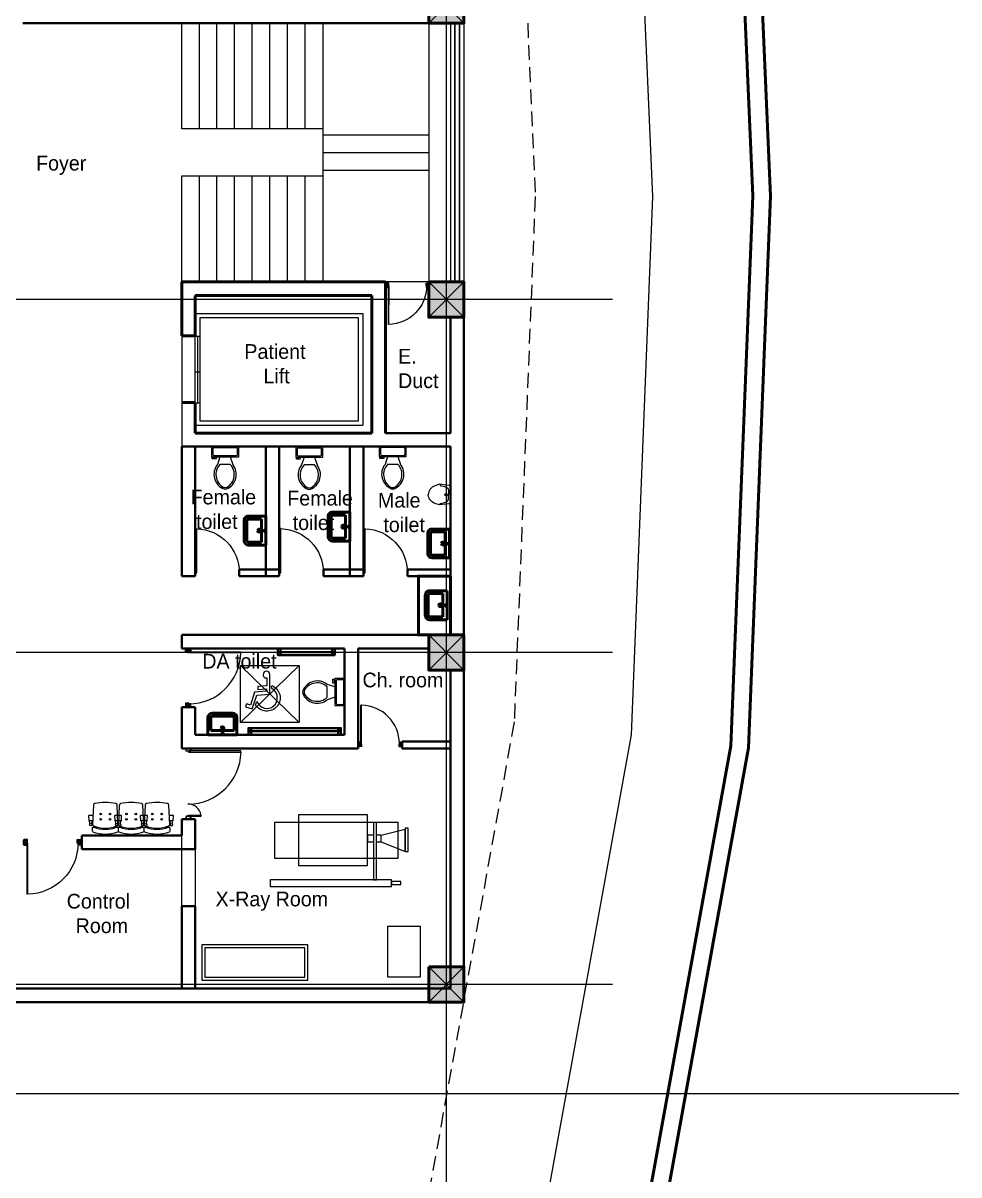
# Model space of a CAD drawing. Header units: millimetres. Extents: x 2342254 to 2635493, y 3886634 to 4043501.
# Drawn here: x 2453737 to 2469653, y 3976751 to 3996331 of the extents above; entities that cross this region are included whole.
import ezdxf

# ---------------------------------------------------------------- set-up
doc = ezdxf.new("R2010")
doc.units = ezdxf.units.MM
doc.header["$MEASUREMENT"] = 0
doc.linetypes.add('CENTER', pattern=[2, 1.25, -0.25, 0.25, -0.25])
doc.linetypes.add('DASHED', pattern=[0.75, 0.5, -0.25])
for name, color, linetype, lineweight in [('0newfurnture', 30, 'Continuous', 50), ('Boundary', 250, 'Continuous', 50), ('centreline', 52, 'CENTER', 5), ('Column-0.5', 14, 'Continuous', 50), ('door', 41, 'Continuous', 5), ('Door Opening-0.09', 253, 'Continuous', 9), ('Furniture Hospital-0.09', 44, 'Continuous', 9), ('Hatch', 9, 'Continuous', 9), ('hidden lines', 205, 'DASHED', 5), ('stairs', 6, 'Continuous', 25), ('T-Fixture-0.09', 255, 'Continuous', 9), ('WALL 0.2', 7, 'Continuous', 20), ('wall 0.4', 7, 'Continuous', 40), ('Wall-0.5', 7, 'Continuous', 50), ('WINDOW', 152, 'Continuous', 30)]:
    doc.layers.add(name, color=color, linetype=linetype, lineweight=lineweight)
doc.layers.add('FANCE', color=25, linetype='Continuous')
doc.layers.add('Text-0.2', color=7, linetype='Continuous')
doc.styles.add('arial.', font='arial.ttf')
doc.linetypes.add('ZIGZAG', pattern='A,0.0001,-0.2,[131,ltypeshp.shx,S=0.2,R=0,X=-0.2,Y=0],-0.4,[131,ltypeshp.shx,S=0.2,R=180,X=0.2,Y=0],-0.2', length=0.8001)

# ---------------------------------------------------------------- blocks, each defined once
blk = doc.blocks.new('xray')
at = {"layer": 'Furniture Hospital-0.09'}
for p, q in [((3462.81, 4300.69), (3462.81, 4316.09)), ((3479.24, 4311.87), (3462.81, 4316.09)), ((3484.48, 4320.41), (3484.48, 4281.62)), ((3479.24, 4307.38), (3462.81, 4300.69))]:
    blk.add_line(p, q, dxfattribs=at)
for points in [[(3535.4, 4291.26), (3488.52, 4291.26), (3488.52, 4325.81), (3535.4, 4325.81)], [(3462.81, 4300.69), (3460.82, 4300.69), (3460.82, 4316.6), (3462.81, 4316.6)], [(3551.84, 4296.37), (3467.7, 4296.37), (3467.7, 4320.41), (3551.84, 4320.41)], [(3484.48, 4281.62), (3482.27, 4281.62), (3482.27, 4320.41), (3484.48, 4320.41)], [(3472.25, 4278.4), (3465.9, 4278.4), (3465.9, 4280.51), (3472.25, 4280.51)], [(3554.63, 4277.02), (3472.25, 4277.02), (3472.25, 4281.62), (3554.63, 4281.62)], [(3474.63, 4215.25), (3474.63, 4250.01), (3452.72, 4250.01), (3452.72, 4215.25)]]:
    blk.add_lwpolyline(points, close=True, dxfattribs=at)
for points in [[(3482.27, 4307.38), (3479.24, 4307.38), (3479.24, 4311.87), (3482.27, 4311.87)], [(3484.48, 4311.87), (3488.52, 4311.87), (3488.52, 4307.38), (3484.48, 4307.38)]]:
    blk.add_lwpolyline(points, dxfattribs=at)
at = {"layer": 'Furniture Hospital-0.09', "lineweight": 5}
for points in [[(3601.25, 4213.29), (3529.13, 4213.29), (3529.13, 4237.32), (3601.25, 4237.32)], [(3599.25, 4215.29), (3531.14, 4215.29), (3531.14, 4235.32), (3599.25, 4235.32)]]:
    blk.add_lwpolyline(points, close=True, dxfattribs=at)
blk = doc.blocks.new("door 3'3")
at = {"layer": 'door'}
for p, q in [((82769.36, -31237.4), (82769.36, -31203.37)), ((82769.84, -31203.37), (82769.36, -31203.37)), ((82769.84, -31237.4), (82769.84, -31203.37))]:
    blk.add_line(p, q, dxfattribs=at)
at = {"layer": 'door', "ltscale": 80}
for points in [[(82769.84, -31239.84), (82767.36, -31239.84), (82767.36, -31239.37), (82766.88, -31239.37), (82766.88, -31236.38), (82767.36, -31236.38), (82767.36, -31235.91), (82769.36, -31235.91), (82769.36, -31237.4), (82769.84, -31237.4)], [(82802.93, -31239.84), (82805.41, -31239.84), (82805.41, -31239.37), (82805.88, -31239.37), (82805.88, -31236.38), (82805.41, -31236.38), (82805.41, -31235.91), (82803.4, -31235.91), (82803.4, -31237.4), (82802.93, -31237.4)]]:
    blk.add_lwpolyline(points, close=True, dxfattribs=at)
blk.add_arc((82769.36, -31237.4), 34.04, 0, 89.20471, dxfattribs=at)
at = {"layer": 'Hatch'}
for centre, radius, start, end in [((82767.7, -31239.85), 2.68, 36.75824, 107.53286), ((82768.07, -31239.12), 3.04, 64.81981, 103.53483), ((82757.2, -31236.2), 10.64, 342.68423, 1.60142), ((82764.36, -31235.92), 4.57, 311.03249, 0.21009), ((82805.07, -31239.85), 2.68, 72.46714, 143.24176), ((82804.7, -31239.12), 3.04, 76.46517, 115.18019), ((82808.41, -31235.92), 4.57, 179.78991, 228.96751), ((82815.57, -31236.2), 10.64, 178.39858, 197.31577), ((82767.27, -31240.34), 1.96, 14.76809, 101.35249), ((82767.3, -31236.13), 3.25, 271.0473, 321.53187), ((82805.47, -31236.13), 3.25, 218.46813, 268.9527), ((82805.49, -31240.34), 1.96, 78.64751, 165.23191)]:
    blk.add_arc(centre, radius, start, end, dxfattribs=at)
blk = doc.blocks.new('BANCAS')
at = {"layer": 'Furniture Hospital-0.09'}
for p, q in [((-0.236, -0.247), (-0.314, -0.247)), ((-0.309, -0.347), (-0.314, -0.247)), ((-0.241, -0.347), (-0.309, -0.347)), ((-0.294, -0.405), (-0.3, -0.347)), ((-0.256, -0.405), (-0.25, -0.347)), ((0.314, -0.25), (0.236, -0.25)), ((0.309, -0.35), (0.241, -0.35)), ((0.256, -0.409), (0.25, -0.35)), ((0.294, -0.409), (0.3, -0.35)), ((0.309, -0.35), (0.314, -0.25))]:
    blk.add_line(p, q, dxfattribs=at)
blk.add_lwpolyline([(0.227, -0.048, 0.346546), (0.203, -0.019, 0.095695), (-0.203, -0.019, 0.346546), (-0.227, -0.048), (-0.244, -0.417, 0.318973), (-0.225, -0.447, 0.193005), (0.225, -0.447, 0.318973), (0.244, -0.417)], format="xyb", close=True, dxfattribs=at)
blk.add_lwpolyline([(-0.245, -0.522), (-0.245, -0.489, -0.522832), (-0.218, -0.471, 0.18), (0.218, -0.471, -0.522832), (0.245, -0.489), (0.245, -0.547, -0.306573), (0.232, -0.565, -0.192782), (-0.232, -0.565, -0.306573), (-0.245, -0.547), (-0.245, -0.504)], format="xyb", dxfattribs=at)
for centre, radius in [((-0.09, -0.22), 0.015), ((0.09, -0.22), 0.015), ((-0.275, -0.422), 0.025), ((-0.09, -0.32), 0.015), ((0.09, -0.32), 0.015), ((0.275, -0.425), 0.025)]:
    blk.add_circle(centre, radius, dxfattribs=at)
blk = doc.blocks.new('A$C72AE6952')
at = {"ltscale": 20, "xscale": 800, "yscale": 800, "zscale": 800, "row_count": 1, "column_count": 3, "row_spacing": 0, "column_spacing": 440.0000000000001}
blk.add_blockref('BANCAS', (-440, 0), dxfattribs=at)
blk = doc.blocks.new("door 5'")
at = {"layer": 'door', "ltscale": 1000}
for points in [[(2177525, 4317078), (2177525, 4317062), (2177516, 4317062), (2177516, 4317020), (2177473, 4317020), (2177474, 4317105)], [(2177525, 4317062), (2177525, 4317105), (2177474, 4317105), (2177473, 4317020)], [(2177473, 4317020), (2177516, 4317020)], [(2177474, 4317105), (2177516, 4317105)], [(2178697, 4316120), (2178697, 4317060), (2178671, 4317060), (2178671, 4316120), (2178697, 4316120)], [(2178689, 4317076), (2178689, 4317060), (2178697, 4317060), (2178697, 4317018), (2178740, 4317018), (2178740, 4317104)], [(2178689, 4317060), (2178689, 4317104), (2178740, 4317104), (2178740, 4317018)], [(2178740, 4317018), (2178697, 4317018)]]:
    blk.add_lwpolyline(points, dxfattribs=at)
blk.add_lwpolyline([(2177516, 4316839), (2177516, 4317062), (2177543, 4317062), (2177543, 4316839)], close=True, dxfattribs=at)
at = {"layer": 'Door Opening-0.09', "ltscale": 1000}
for centre, radius, start, end in [((2177516, 4317062), 224, 276.6944, 2.344), ((2178697, 4317076), 957, 180.3416, 268.4244)]:
    blk.add_arc(centre, radius, start, end, dxfattribs=at)
at = {"layer": 'WINDOW', "ltscale": 5}
blk.add_line((2177474, 4317104), (2177474, 4317104), dxfattribs=at)
blk = doc.blocks.new('2ft column')
at = {"layer": 'Hatch', "ltscale": 5}
h = blk.add_hatch(color=256, dxfattribs=at)
h.dxf.hatch_style = 1
h.paths.add_polyline_path([(2207385, 4176559), (2207985, 4176559), (2207985, 4175959), (2207385, 4175959)])
at = {"layer": 'Column-0.5', "ltscale": 5}
blk.add_lwpolyline([(2207385, 4176559), (2207985, 4176559), (2207985, 4175959), (2207385, 4175959)], close=True, dxfattribs=at)
at = {"layer": 'Defpoints', "ltscale": 5}
for points in [[(2207985, 4176559), (2207385, 4175959)], [(2207985, 4175959), (2207385, 4176559)]]:
    blk.add_lwpolyline(points, dxfattribs=at)
blk = doc.blocks.new('main grid')
at = {"layer": 'centreline', "ltscale": 5}
for p, q in [((2557161, 4018930), (2557161, 3976624)), ((2559988, 3991172), (2538074, 3991172)), ((2559988, 3985172), (2538074, 3985172)), ((2559988, 3979531), (2538074, 3979531))]:
    blk.add_line(p, q, dxfattribs=at)
at = {"layer": 'Hatch', "xscale": -1}
blk.add_blockref('2ft column', (4764846, -180087), dxfattribs=at)
at = {"layer": 'Hatch'}
for p in [(349476, -185087), (349476, -191087), (349476, -196728)]:
    blk.add_blockref('2ft column', p, dxfattribs=at)
blk = doc.blocks.new('d1')
at = {"layer": 'door'}
for p, q in [((2442.75, 10745.72), (2408.32, 10745.72)), ((2442.75, 10746.15), (2408.33, 10746.15)), ((2408.33, 10746.15), (2408.33, 10745.72))]:
    blk.add_line(p, q, dxfattribs=at)
at = {"layer": 'door', "ltscale": 80}
for points in [[(2445, 10779.7), (2445, 10781.99), (2444.56, 10781.99), (2444.56, 10782.43), (2441.8, 10782.43), (2441.8, 10781.99), (2441.36, 10781.99), (2441.36, 10780.14), (2442.75, 10780.14), (2442.75, 10779.7)], [(2445, 10746.15), (2445, 10743.87), (2444.56, 10743.87), (2444.56, 10743.43), (2441.8, 10743.43), (2441.8, 10743.87), (2441.36, 10743.87), (2441.36, 10745.72), (2442.75, 10745.72), (2442.75, 10746.15)]]:
    blk.add_lwpolyline(points, close=True, dxfattribs=at)
at = {"layer": 'Door Opening-0.09', "ltscale": 80}
blk.add_arc((2442.75, 10745.72), 34.42, 90, 179.27403, dxfattribs=at)
at = {"layer": 'hidden lines'}
for centre, radius, start, end in [((2441.64, 10791.37), 9.82, 268.39858, 287.31577), ((2441.38, 10784.76), 4.22, 269.78991, 318.96751), ((2444.33, 10781.34), 2.81, 166.46517, 205.18019), ((2445.01, 10781.68), 2.48, 162.46714, 233.24176), ((2441.57, 10782.05), 3, 308.46813, 358.9527), ((2445.46, 10782.07), 1.81, 168.64751, 255.23191), ((2441.38, 10741.1), 4.22, 41.03249, 90.21009), ((2444.33, 10744.52), 2.81, 154.81981, 193.53483), ((2445.01, 10744.18), 2.48, 126.75824, 197.53286), ((2441.57, 10743.81), 3, 1.0473, 51.53187), ((2445.46, 10743.79), 1.81, 104.76809, 191.35249), ((2441.64, 10734.49), 9.82, 72.68423, 91.60142)]:
    blk.add_arc(centre, radius, start, end, dxfattribs=at)
blk = doc.blocks.new('TAP')
at = {"layer": 'Furniture Hospital-0.09', "linetype": 'Continuous'}
for p, q in [((0, 38), (0, -38)), ((5, 38), (0, 38)), ((5, 38), (5, -38)), ((30, 25), (5, 25)), ((30, 0), (5, 0)), ((30, 25), (30, -25)), ((56, 16), (30, 16)), ((51, 7), (48, 8)), ((59, 19), (57, 22)), ((73, 24), (73, 27)), ((88, 20), (89, 22)), ((97, 15), (125, 12)), ((97, 8), (100, 9)), ((5, -38), (0, -38)), ((30, -25), (5, -25)), ((56, -16), (30, -16)), ((51, -8), (48, -9)), ((60, -20), (58, -22)), ((74, -24), (74, -27)), ((88, -19), (90, -22)), ((97, -7), (100, -8)), ((97, -15), (125, -12))]:
    blk.add_line(p, q, dxfattribs=at)
for radius in [21.2, 19.7]:
    blk.add_circle((74, 0), radius, dxfattribs=at)
for centre, radius, start, end in [((74, 0), 27.2, 163.0512, 199.0512), ((74, 0), 24.2, 127.0512, 163.0512), ((74, 0), 27.2, 91.0512, 127.0512), ((74, 0), 24.2, 55.0512, 91.0512), ((74, 0), 27.2, 19.0512, 55.0512), ((74, 0), 24.2, 343.0512, 19.0512), ((95, 0), 32.6, 337.45, 22.55), ((74, 0), 24.2, 199.0512, 235.0512), ((74, 0), 27.2, 235.0512, 271.0512), ((74, 0), 24.2, 271.0512, 307.0512), ((74, 0), 27.2, 307.0512, 343.0512)]:
    blk.add_arc(centre, radius, start, end, dxfattribs=at)
blk = doc.blocks.new('bazin')
at = {"layer": '0newfurnture', "ltscale": 5}
for p, q in [((2434577, 4011590), (2435069, 4011590)), ((2434577, 4011295), (2434577, 4011590)), ((2434626, 4011295), (2434626, 4011516)), ((2434626, 4011516), (2434799, 4011516)), ((2434847, 4011516), (2435020, 4011516)), ((2435020, 4011516), (2435020, 4011295)), ((2435069, 4011590), (2435069, 4011295)), ((2434996, 4011270), (2434651, 4011270)), ((2434996, 4011221), (2434651, 4011221))]:
    blk.add_line(p, q, dxfattribs=at)
blk.add_circle((2434823, 4011477), 25.6, dxfattribs=at)
for centre, radius, start, end in [((2434651, 4011295), 73.8, 180, 270), ((2434651, 4011295), 24.6, 180, 270), ((2434996, 4011295), 73.8, 270, 0), ((2434996, 4011295), 24.6, 270, 0)]:
    blk.add_arc(centre, radius, start, end, dxfattribs=at)
at = {"layer": '0newfurnture', "ltscale": 5, "xscale": 0.9842520018725999, "yscale": 0.9842520018725999, "zscale": 0.9842520018725999, "rotation": 270}
blk.add_blockref('TAP', (2434823, 4011590), dxfattribs=at)
blk = doc.blocks.new('Toilet - top')
at = {"layer": 'Furniture Hospital-0.09'}
for p, q in [((-10, -8.5), (-8, -8.5)), ((-10, -9.5), (-10, -8.5)), ((-8, -8.5), (-8, -8)), ((-7, -8), (-7, -9.5)), ((-4, -8), (-6, -14)), ((4, -8), (6, -14)), ((9.5, -6), (9.5, -2)), ((-7, -9.5), (-10, -9.5)), ((4, -14), (-4, -14))]:
    blk.add_line(p, q, dxfattribs=at)
blk.add_lwpolyline([(10.5, -8), (10.5, 0), (-10.5, 0), (-10.5, -8)], close=True, dxfattribs=at)
for points in [[(-9.5, -2), (-9.5, -6)], [(8.5, -1), (-8.5, -1)], [(-8.5, -7), (8.5, -7)]]:
    blk.add_lwpolyline(points, dxfattribs=at)
for centre, radius, start, end in [((-8.62, -1.88), 0.884, 81.8699, 188.1301), ((-8.62, -6.12), 0.884, 171.8699, 278.1301), ((8.62, -1.88), 0.884, 351.8699, 98.1301), ((8.62, -6.12), 0.884, 261.8699, 8.1301), ((3.52, -21.58), 12.17, 141.46911, 247.97143), ((4.2, -21.82), 11.33, 136.36773, 238.94682), ((-3.52, -21.58), 12.17, 292.02843, 38.53071), ((-4.2, -21.82), 11.33, 301.05301, 43.63209), ((0, -27.88), 4, 245.73182, 294.26817), ((0, -29), 4, 254.86053, 285.13947)]:
    blk.add_arc(centre, radius, start, end, dxfattribs=at)
blk = doc.blocks.new('26 door')
at = {"layer": 'door'}
blk.add_line((42654.7, -717.83), (42654.7, -716.68), dxfattribs=at)
at = {"layer": 'door', "ltscale": 5}
blk.add_lwpolyline([(42654.7, -716.68), (42684.73, -716.68), (42684.73, -717.83), (42654.7, -717.83)], dxfattribs=at)
at = {"layer": 'Door Opening-0.09'}
blk.add_arc((42654.79, -717.79), 29.96, 2.13581, 90.17937, dxfattribs=at)
blk = doc.blocks.new('TIA UR Plan-flat-1')
at = {"layer": 'Furniture Hospital-0.09'}
for points in [[(-186, 175), (-265, 150, 0.270578), (-380, 0, 0.556713)], [(-186, -175), (-265, -150, -0.270578), (-380, 0, -0.556713)], [(0, 0), (0, 132, 0.414214), (-25, 157), (-186, 175)], [(0, 0), (0, -132, -0.414214), (-25, -157), (-186, -175)], [(-174, 175), (-174, 154), (-81, 130, -0.321575), (-32, 71), (-32, 0)], [(-174, -175), (-174, -154), (-81, -130, 0.321575), (-32, -71), (-32, 0)]]:
    blk.add_lwpolyline(points, format="xyb", dxfattribs=at)
blk.add_circle((-75, 0), 20, dxfattribs=at)
blk = doc.blocks.new('Wheel Chair')
at = {"layer": 'T-Fixture-0.09'}
blk.add_lwpolyline([(-130, -183, -0.239978), (-223, 0, -0.243341), (-129, 182), (-128, 182, -0.241316), (75, 211), (76, 211, -0.238142), (218, 65), (184, 14), (173, 51, 0.192657), (94, 153), (94, 154, 0.25323), (-74, 162), (-74, 161, 0.245902), (-174, 27), (-175, 27, 0.247474), (-120, -132), (-128, -181)], format="xyb", dxfattribs=at)
blk.add_lwpolyline([(305, 47), (366, 13), (392, 59), (290, 117), (158, -89), (-63, -51), (-146, -374, 0.423515), (-104, -442), (-103, -442, 0.413314), (-35, -399), (-32, -388, 0.409265), (-67, -332), (-80, -330), (-48, -201), (105, -227), (113, -178), (-33, -153), (-23, -112), (182, -146)], format="xyb", close=True, dxfattribs=at)

msp = doc.modelspace()

# ---------------------------------------------------------------- linework, layer by layer
at = {"layer": '0newfurnture'}
msp.add_lwpolyline([(2461004.9, 3985931.5), (2460461.4, 3985931.5), (2460461.4, 3986931.3), (2461004.9, 3986931.3)], close=True, dxfattribs=at)
at = {"layer": 'Boundary'}
for points in [[(2401464.9, 3998578.5), (2401324.3, 3998578.5, -0.4294497), (2399227.1, 4000787.1), (2400030.8, 4016306.5), (2412427.8, 4015931.5), (2432677.8, 4015931.5), (2468324.9, 4017431.5), (2466449.9, 4011784.4), (2466074.9, 4006534.4), (2466074.9, 4002034.4), (2466449.9, 3993387.4), (2466074.9, 3984012.4), (2463824.9, 3971615.3), (2448824.9, 3968240.3), (2448074.9, 3974615.3), (2443927.8, 3973490.3), (2445663.4, 3966772.9), (2445484.3, 3966726.6)], [(2401464.9, 3998878.5), (2401324.3, 3998878.5, -0.4294497), (2399526.7, 4000771.6), (2400315.2, 4015997.7), (2412423.3, 4015631.5), (2432684.1, 4015631.5), (2467903.2, 4017113.5), (2466153.3, 4011843.3), (2465774.9, 4006545.1), (2465774.9, 4002027.9), (2466149.6, 3993386.9), (2465775.9, 3984045.3), (2463565.2, 3971864.4), (2449083.9, 3968606.1), (2448332.2, 3974995.9), (2443563.2, 3973702.2), (2445303.6, 3966966.1)]]:
    msp.add_lwpolyline(points, format="xyb", dxfattribs=at)
at = {"layer": 'centreline', "ltscale": 5}
for p, q in [((2460934.9, 4019389.6), (2460934.9, 3971449.6)), ((2469652.9, 3978131.5), (2441848.4, 3978131.5))]:
    msp.add_line(p, q, dxfattribs=at)
at = {"layer": 'Door Opening-0.09'}
for points in [[(2457433.8, 3985411.9), (2458433.8, 3984439.8)], [(2458433.8, 3985411.9), (2457433.8, 3984439.8)]]:
    msp.add_lwpolyline(points, dxfattribs=at)
msp.add_lwpolyline([(2457433.8, 3985411.9), (2458433.8, 3985411.9), (2458433.8, 3984439.8), (2457433.8, 3984439.8)], close=True, dxfattribs=at)
at = {"layer": 'FANCE'}
msp.add_lwpolyline([(2463824.9, 3971615.3), (2466074.9, 3984012.4), (2466449.9, 3993387.4), (2466074.9, 4002034.4), (2466074.9, 4006534.4), (2466449.9, 4011784.4), (2468324.9, 4017431.5), (2432677.8, 4015931.5), (2395530.8, 4019681.5), (2377530.8, 3922799.1), (2373030.8, 3898402.1), (2373405.8, 3898027.1), (2388405.8, 3893527.1), (2393280.8, 3935196.2), (2444302.8, 3939321.2), (2452949.9, 3938571.2), (2443927.8, 3973490.3), (2448074.9, 3974615.3), (2448824.9, 3968240.3), (2463824.9, 3971615.3), (2448824.9, 3968240.3), (2448074.9, 3974615.3), (2443927.8, 3973490.3), (2447809.1, 3958468.2)], dxfattribs=at)
msp.add_lwpolyline([(2462093.6, 3973275.8), (2464082.1, 3984232), (2464448.1, 3993384), (2464074.9, 4001991.1), (2464074.9, 4006605.8), (2464472.8, 4012176.8), (2465513.6, 4015311.4), (2432619.1, 4013927.2), (2397160.9, 4017506.7), (2379497.3, 3922435.1), (2375276.9, 3899553.8), (2386696.4, 3896127.9), (2391484.9, 3937057.5), (2444308.7, 3941328.2), (2450306.3, 3940808), (2441497.1, 3974903.2), (2449790.1, 3977152.9), (2450551.8, 3970678.9)], close=True, dxfattribs=at)
at = {"layer": 'FANCE', "color": 5, "linetype": 'DASHED', "lineweight": 15, "ltscale": 500}
msp.add_lwpolyline([(2403302.1, 4002131.6), (2403822.9, 4012189.9), (2412367.3, 4011931.5), (2432761.9, 4011931.5), (2462702.3, 4013191.3), (2462495.7, 4012569.3), (2462074.9, 4006677.1), (2462074.9, 4001947.7), (2462446.4, 3993380.6), (2462089.2, 3984451.6), (2460362.3, 3974936.2), (2452278.7, 3973117.4), (2451505.4, 3979690.5), (2439066.4, 3976316.1), (2441489.8, 3966936.3)], dxfattribs=at)
at = {"layer": 'Furniture Hospital-0.09', "ltscale": 5}
for p, q in [((2456664.9, 3991394.8), (2456664.9, 3991011.5)), ((2456741.5, 3991318.1), (2456741.5, 3991011.5)), ((2459441.2, 3991318.1), (2456741.5, 3991318.1)), ((2459441.2, 3989571.5), (2459441.2, 3991318.1)), ((2456664.9, 3991011.5), (2456741.5, 3991011.5)), ((2456703.2, 3991011.5), (2456703.2, 3989878.1)), ((2456703.2, 3990398.1), (2456664.9, 3990398.1)), ((2456741.5, 3990398.1), (2456703.2, 3990398.1)), ((2456664.9, 3989878.1), (2456664.9, 3989494.8)), ((2456664.9, 3989878.1), (2456741.5, 3989878.1)), ((2456741.5, 3989878.1), (2456741.5, 3989571.5)), ((2456741.5, 3989571.5), (2459441.2, 3989571.5)), ((2456664.9, 3989494.8), (2459517.9, 3989494.8))]:
    msp.add_line(p, q, dxfattribs=at)
for points in [[(2456664.9, 3991394.8), (2459517.9, 3991394.8), (2459517.9, 3989494.8)], [(2456664.9, 3989878.1), (2456664.9, 3991011.5)], [(2456741.5, 3991011.5), (2456741.5, 3989878.1)]]:
    msp.add_lwpolyline(points, dxfattribs=at)
at = {"layer": 'stairs', "ltscale": 5}
for points in [[(2458834.9, 3994531.5), (2456434.9, 3994531.5), (2456434.9, 3996331.5)], [(2456734.9, 3994531.5), (2456734.9, 3996331.5)], [(2457034.9, 3994531.5), (2457034.9, 3996331.5)], [(2457334.9, 3994531.5), (2457334.9, 3996331.5)], [(2457634.9, 3994531.5), (2457634.9, 3996331.5)], [(2457934.9, 3994531.5), (2457934.9, 3996331.5)], [(2458234.9, 3994531.5), (2458234.9, 3996331.5)], [(2458534.9, 3994531.5), (2458534.9, 3996331.5)], [(2458834.9, 3996331.5), (2458834.9, 3991931.5)], [(2460634.9, 3996331.5), (2460634.9, 3991931.5), (2459894.6, 3991931.5)], [(2458834.9, 3994431.5), (2460634.9, 3994431.5)], [(2458834.9, 3994131.5), (2460634.9, 3994131.5)], [(2458834.9, 3993831.5), (2460634.9, 3993831.5)], [(2456434.9, 3991931.5), (2456434.9, 3993731.5), (2458834.9, 3993731.5)], [(2456734.9, 3991931.5), (2456734.9, 3993731.5)], [(2457034.9, 3991931.5), (2457034.9, 3993731.5)], [(2457334.9, 3991931.5), (2457334.9, 3993731.5)], [(2457634.9, 3991931.5), (2457634.9, 3993731.5)], [(2457934.9, 3991931.5), (2457934.9, 3993731.5)], [(2458234.9, 3991931.5), (2458234.9, 3993731.5)], [(2458534.9, 3991931.5), (2458534.9, 3993731.5)]]:
    msp.add_lwpolyline(points, dxfattribs=at)
at = {"layer": 'WALL 0.2', "ltscale": 5}
for p, q in [((2456434.9, 3991016.5), (2456434.9, 3989131.5)), ((2456664.9, 3989883.2), (2456664.9, 3991016.5))]:
    msp.add_line(p, q, dxfattribs=at)
for points in [[(2461004.9, 3996331.5), (2461004.9, 3991931.5)], [(2461234.9, 3996331.5), (2461234.9, 3991931.5)]]:
    msp.add_lwpolyline(points, dxfattribs=at)
at = {"layer": 'wall 0.4', "ltscale": 5}
for p, q in [((2456434.4, 3986930.1), (2456434.4, 3989131.5)), ((2456434.9, 3989131.5), (2461004.9, 3989131.5)), ((2456664.4, 3986930.1), (2456664.4, 3989131.5)), ((2457864.4, 3986930.1), (2457864.4, 3989131.5)), ((2458094.4, 3986930.1), (2458094.4, 3989131.5)), ((2459294.4, 3986930.1), (2459294.4, 3989131.5)), ((2459524.4, 3986930.1), (2459524.4, 3989131.5)), ((2461004.9, 3989131.5), (2461004.9, 3985931.5)), ((2458094.4, 3987040.6), (2457414.4, 3987040.4)), ((2457414.4, 3986930.1), (2457414.4, 3987040.4)), ((2459524.4, 3987041), (2458844.4, 3987040.8)), ((2458844.4, 3986930.1), (2458844.4, 3987040.8)), ((2461004.8, 3987041.5), (2460274.4, 3987041.3)), ((2460274.4, 3986930.1), (2460274.4, 3987041.3)), ((2456664.4, 3986930.1), (2456434.4, 3986930.1)), ((2458094.4, 3986930.6), (2457414.4, 3986930.4)), ((2459524.4, 3986931), (2458844.4, 3986930.8)), ((2461004.9, 3986931.5), (2460274.4, 3986931.3)), ((2456434.9, 3985700.1), (2456434.8, 3985930.1)), ((2459204.8, 3985931.5), (2456434.9, 3985930.1)), ((2460634.9, 3985931.5), (2459204.9, 3985931.5)), ((2459204.9, 3985701.5), (2456434.9, 3985700.1)), ((2459204.9, 3985701.5), (2459204.9, 3984231.5)), ((2460634.9, 3985701.5), (2459434.9, 3985701.5)), ((2459434.9, 3985701.5), (2459434.9, 3984001.5)), ((2461004.9, 3985331.5), (2461004.9, 3984351.5)), ((2456664.9, 3984700.2), (2456435.4, 3984700.1)), ((2456435.4, 3984001.5), (2456435.4, 3984700.2)), ((2456664.9, 3984231.5), (2456664.9, 3984700.2)), ((2459204.9, 3984231.5), (2456664.9, 3984231.5)), ((2461004.9, 3984121.5), (2460184.9, 3984121.5)), ((2460184.9, 3984121.5), (2460184.9, 3984001.5)), ((2459434.9, 3984001.5), (2456435.4, 3984001.5)), ((2460184.9, 3984001.5), (2461004.9, 3984001.5)), ((2456664.9, 3982801.5), (2456434.9, 3982801.5)), ((2456434.9, 3982801.5), (2456434.9, 3982520.5)), ((2456664.9, 3982290.5), (2456664.9, 3982801.5)), ((2456434.9, 3982520.5), (2454734.9, 3982520.5)), ((2454734.9, 3982520.5), (2454734.9, 3982290.5)), ((2454734.9, 3982290.5), (2456664.9, 3982290.5)), ((2456434.9, 3979920.5), (2456434.9, 3981320.5)), ((2456434.9, 3981320.5), (2456664.9, 3981320.5))]:
    msp.add_line(p, q, dxfattribs=at)
for points in [[(2460634.9, 3996331.5), (2453734.9, 3996331.5)], [(2461004.9, 3991331.5), (2461004.9, 3989361.5), (2459897.9, 3989361.5)], [(2461234.9, 3991331.5), (2461234.9, 3985931.5)], [(2450326.6, 3979690.5), (2461234.9, 3979690.5), (2461234.9, 3986078.5)], [(2450326.6, 3979920.5), (2461004.9, 3979920.5), (2461004.9, 3984978.6)], [(2456664.9, 3981320.5), (2456664.9, 3979920.5)]]:
    msp.add_lwpolyline(points, dxfattribs=at)
for points in [[(2458112.4, 3985587.1), (2458068.4, 3985587.1), (2458068.4, 3985701.4), (2458112.4, 3985701.4)], [(2458071.6, 3985636.2), (2459034.5, 3985636.2), (2459034.5, 3985587.1), (2458071.6, 3985587.1)], [(2458993.7, 3985587.1), (2459037.7, 3985587.1), (2459037.7, 3985701.4), (2458993.7, 3985701.4)], [(2457569.3, 3984296.7), (2459138.1, 3984296.7), (2459138.1, 3984345.8), (2457569.3, 3984345.8)], [(2457613.4, 3984345.8), (2457569.3, 3984345.8), (2457569.3, 3984231.5), (2457613.4, 3984231.5)], [(2459097.2, 3984345.8), (2459141.2, 3984345.8), (2459141.2, 3984231.5), (2459097.2, 3984231.5)]]:
    msp.add_lwpolyline(points, close=True, dxfattribs=at)
at = {"layer": 'Wall-0.5', "ltscale": 5}
for p, q in [((2459897.9, 3991931.5), (2456434.9, 3991931.5)), ((2456434.9, 3991931.5), (2456434.9, 3991016.5)), ((2459897.9, 3991931.5), (2459897.9, 3989361.5)), ((2460634.9, 3991931.5), (2460634.9, 3991931.5)), ((2456664.9, 3991016.5), (2456664.9, 3991701.5)), ((2456664.9, 3991701.5), (2459667.9, 3991701.5)), ((2459667.9, 3991701.5), (2459667.9, 3989361.5)), ((2456434.9, 3991016.5), (2456664.9, 3991016.5)), ((2456664.9, 3989883.2), (2456434.9, 3989883.2)), ((2456664.9, 3989361.5), (2456664.9, 3989883.2)), ((2459667.9, 3989361.5), (2456664.9, 3989361.5))]:
    msp.add_line(p, q, dxfattribs=at)
at = {"layer": 'WINDOW', "linetype": 'ZIGZAG', "lineweight": 20, "ltscale": 0.5}
for p, q in [((2456434.9, 3981320.5), (2456434.9, 3982520.5)), ((2456664.9, 3982520.5), (2456664.9, 3981320.5))]:
    msp.add_line(p, q, dxfattribs=at)
at = {"layer": 'WINDOW', "ltscale": 5}
for points in [[(2461079.9, 3996331.5), (2461079.9, 3991931.5)], [(2461159.9, 3996331.5), (2461159.9, 3991931.5)]]:
    msp.add_lwpolyline(points, dxfattribs=at)

# ---------------------------------------------------------------- block references
at = {"layer": '0newfurnture', "ltscale": 5}
msp.add_blockref('main grid', (-96225.9, 459.6), dxfattribs=at)
at = {"layer": '0newfurnture', "xscale": -1}
for p, rotation in [((-1553725.5, 1552880.3), 270), ((-1552295.5, 1552947.9), 270), ((-1550602.3, 1552661.3), 270), ((-1550643, 1551612.1), 270), ((22304.6, 7995821.8), 180)]:
    msp.add_blockref('bazin', p, dxfattribs=dict(at, rotation=rotation))
at = {"layer": 'door'}
for name, p, xscale, yscale, zscale, rotation in [('26 door', (2474610.1, 2920618.2), -25, 25, 25, 270), ('26 door', (2476040.1, 2920619), -25, 25, 25, 270), ('26 door', (2477470.1, 2920617.8), -25, 25, 25, 270), ("door 5'", (6546282.5, 1919631.1), 0.9473750180788149, 0.9473750180788149, 0.9473750180788149, 89.9959866754369)]:
    msp.add_blockref(name, p, dxfattribs=dict(at, xscale=xscale, yscale=yscale, zscale=zscale, rotation=rotation))
at = {"layer": 'Door Opening-0.09'}
for p, xscale, yscale, zscale, rotation in [((867810.1, 3392230.1), -19.23084603733906, 19.23084603733906, 19.23084603733906, 179.9608081480045), ((338584.5, 3184104.2), -25.55555555555556, 25.55555555555556, 25.55555555555556, 180)]:
    msp.add_blockref("door 3'3", p, dxfattribs=dict(at, xscale=xscale, yscale=yscale, zscale=zscale, rotation=rotation))
at = {"layer": 'Door Opening-0.09', "xscale": 19.23076923074791, "yscale": 19.23076923074791, "zscale": 19.23076923074791}
msp.add_blockref("door 3'3", (867764.1, 4584800.4), dxfattribs=at)
at = {"layer": 'Furniture Hospital-0.09'}
for name, p, xscale, yscale, zscale in [('Toilet - top', (2457173.5, 3989133.6), 21.93575057202424, 21.93575057202424, 21.93575057202424), ('Toilet - top', (2458604.2, 3989128.3), 21.93575057202424, 21.93575057202424, 21.93575057202424), ('Toilet - top', (2460024.4, 3989136.2), 21.93575057202424, 21.93575057202424, 21.93575057202424), ('A$C72AE6952', (2455622.5, 3983080.3), 1.107692350907673, 1.107692350907673, 1.107692306891935), ('xray', (2546807, 3874729.4), -25, 25, 25)]:
    msp.add_blockref(name, p, dxfattribs=dict(at, xscale=xscale, yscale=yscale, zscale=zscale))
at = {"layer": 'Furniture Hospital-0.09', "rotation": 359.9999993660119}
msp.add_blockref('TIA UR Plan-flat-1', (2461004.9, 3988316.1), dxfattribs=at)
at = {"layer": 'Furniture Hospital-0.09', "xscale": 21.93575057202424, "yscale": 21.93575057202424, "zscale": 21.93575057202424, "rotation": 270}
msp.add_blockref('Toilet - top', (2459215.8, 3984958.6), dxfattribs=at)
at = {"layer": 'T-Fixture-0.09', "rotation": 194.4181928326748}
msp.add_blockref('Wheel Chair', (2457885.8, 3984860.5), dxfattribs=at)
at = {"layer": 'wall 0.4', "ltscale": 5, "xscale": 25.64102998076803, "yscale": 25.64102998076803, "zscale": 25.64102998076803, "rotation": 180.033335114651}
msp.add_blockref('d1', (2519030.5, 4261209.1), dxfattribs=at)

# ---------------------------------------------------------------- texts
at = {"layer": 'Text-0.2', "ltscale": 5, "char_height": 250, "attachment_point": 7, "rotation": 0.00077, "style": 'arial.'}
for s, insert in [('{\\fStylus BT|b0|i0|c0|p34;Foyer}', (2453958.5, 3993749.5)), ('\\pi-551.06;{\\fStylus BT|b0|i0|c0|p34;Patient\\P\\pi-225.66;Lift}', (2458051.4, 3990203.4)), ('{\\fStylus BT|b0|i0|c0|p34;E.\\PDuct}', (2460114.3, 3990123.2)), ('{\\fStylus BT|b0|i0|c0|p34;Female\\P toilet}', (2456586.1, 3987729.2)), ('{\\fStylus BT|b0|i0|c0|p34;Female\\P toilet}', (2458230, 3987709.9)), ('{\\fStylus BT|b0|i0|c0|p34;Male\\P toilet}', (2459771.5, 3987675.1)), ('{\\fStylus BT|b0|i0|c0|p34;DA toilet}', (2456784.7, 3985355.8)), ('{\\fStylus BT|b0|i0|c0|p34;Ch. room}', (2459509.9, 3985036.4)), ('\\pi-585.65;{\\fStylus BT|b0|i0|c0|p34;Control\\P\\pi-433.66;Room}', (2455064.7, 3980859)), ('\\pi-967.7;{\\fStylus BT|b0|i0|c0|p34;X-Ray Room}', (2457978.4, 3981241.7))]:
    msp.add_mtext(s, dxfattribs=dict(at, insert=insert))

doc.saveas('drawing.dxf')
